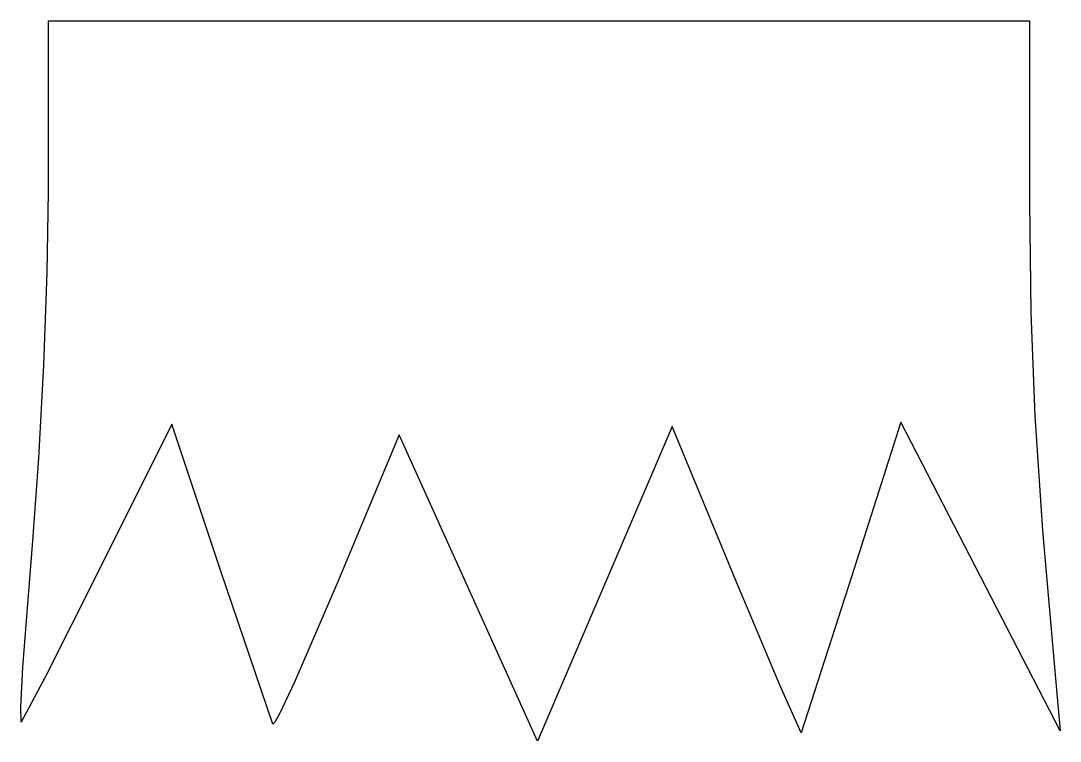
# Model space of a CAD drawing. Extents: x 16 to 118, y 14 to 84.
import ezdxf

# ---------------------------------------------------------------- set-up
doc = ezdxf.new("R2010")
doc.units = 0

msp = doc.modelspace()

# ---------------------------------------------------------------- linework, layer by layer
at = {"layer": 'Image'}
for p, q in [((18.9941, 67.25), (19, 84)), ((19, 84), (115, 84)), ((115, 84), (115.008, 66.25)), ((18.87124, 59.374856), (18.9941, 67.25)), ((115.008, 66.25), (115.119992, 55.461688)), ((18.540866, 50.31475), (18.87124, 59.374856)), ((115.119992, 55.461688), (115.50784, 45.3468)), ((18.053317, 41.189544), (18.540866, 50.31475)), ((115.50784, 45.3468), (116.26735, 34.121012)), ((31.05659, 44.5351), (23.75959, 29.8692)), ((35.847574, 30.130215), (31.05659, 44.5351)), ((80.03724, 44.2832), (66.8359, 13.5)), ((86.263679, 29.219589), (80.03724, 44.2832)), ((102.38884, 44.7207), (97.588202, 29.587063)), ((118.00214, 14.5), (102.38884, 44.7207)), ((53.3066, 43.4668), (47.284288, 29.025325)), ((66.8359, 13.5), (53.3066, 43.4668)), ((17.45893, 33.1191), (18.053317, 41.189544)), ((116.26735, 34.121012), (117.49433, 20)), ((16.489249, 20.732309), (17.45893, 33.1191)), ((23.75959, 29.8692), (18.699028, 19.830269)), ((40.9355, 15.1816), (35.847574, 30.130215)), ((97.588202, 29.587063), (92.63884, 14.3047)), ((47.284288, 29.025325), (43.052127, 19.264928)), ((90.586184, 18.905184), (86.263679, 29.219589)), ((16.280571, 16.877691), (16.489249, 20.732309)), ((18.699028, 19.830269), (16.30659, 15.3593)), ((117.49433, 20), (118.00214, 14.5)), ((43.052127, 19.264928), (41.592049, 16.168154)), ((92.63884, 14.3047), (90.586184, 18.905184)), ((16.30659, 15.3593), (16.280571, 16.877691)), ((41.146168, 15.367915), (40.9355, 15.1816)), ((41.592049, 16.168154), (41.146168, 15.367915))]:
    msp.add_line(p, q, dxfattribs=at)

doc.saveas('drawing.dxf')
